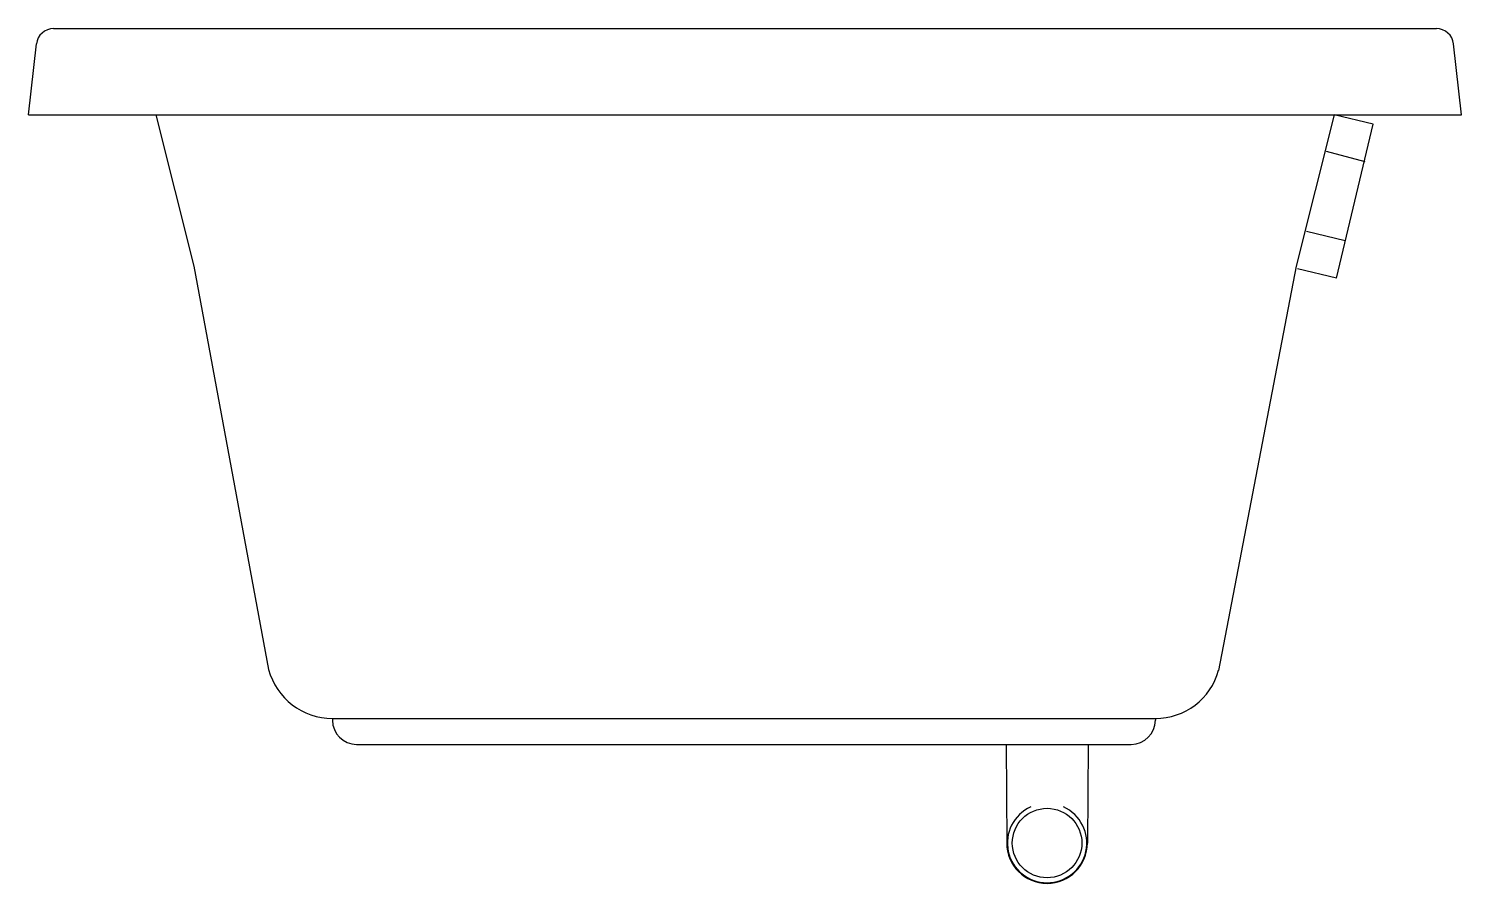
# Model space of a CAD drawing. Header units: millimetres. Extents: x -1265.98 to -1265.15, y 2236.201 to 2236.697.
import ezdxf

# ---------------------------------------------------------------- set-up
doc = ezdxf.new("R2010")
doc.units = ezdxf.units.MM
doc.header["$LTSCALE"] = 10
doc.layers.add('jacuzzi', color=1, linetype='Continuous')

msp = doc.modelspace()

# ---------------------------------------------------------------- linework, layer by layer
at = {"layer": 'jacuzzi'}
for p, q in [((-1265.96542, 2236.697), (-1265.16434, 2236.697)), ((-1265.97988, 2236.647), (-1265.97536, 2236.68809)), ((-1265.14988, 2236.647), (-1265.1544, 2236.68809)), ((-1265.97988, 2236.647), (-1265.14988, 2236.647)), ((-1265.90616, 2236.647), (-1265.88422, 2236.55924)), ((-1265.22361, 2236.647), (-1265.24554, 2236.55924)), ((-1265.22361, 2236.647), (-1265.24554, 2236.55924)), ((-1265.20105, 2236.64164), (-1265.22361, 2236.647)), ((-1265.22226, 2236.55233), (-1265.20105, 2236.64164)), ((-1265.20563, 2236.61983), (-1265.22805, 2236.62574)), ((-1265.21712, 2236.574), (-1265.23967, 2236.57936)), ((-1265.88422, 2236.55924), (-1265.84084, 2236.32542)), ((-1265.24554, 2236.55924), (-1265.29048, 2236.32492)), ((-1265.22226, 2236.55233), (-1265.24482, 2236.55769)), ((-1265.80386, 2236.297), (-1265.32712, 2236.297)), ((-1265.80386, 2236.297), (-1265.80386, 2236.296)), ((-1265.32712, 2236.297), (-1265.32712, 2236.296)), ((-1265.78986, 2236.282), (-1265.34112, 2236.282)), ((-1265.41365, 2236.282), (-1265.41324, 2236.22469)), ((-1265.36611, 2236.282), (-1265.36652, 2236.22469))]:
    msp.add_line(p, q, dxfattribs=at)
msp.add_circle((-1265.38988, 2236.22476), 0.02015, dxfattribs=at)
for centre, radius, start, end in [((-1265.96542, 2236.687), 0.01, 90, 173.72384), ((-1265.16434, 2236.687), 0.01, 6.27616, 90), ((-1265.80386, 2236.33526), 0.03827, 194.91117, 270), ((-1265.32712, 2236.335), 0.038, 270, 344.62375), ((-1265.78986, 2236.296), 0.014, 180, 270), ((-1265.34112, 2236.296), 0.014, 270, 0), ((-1265.38988, 2236.22476), 0.023, 114.3742, 65.6258), ((-1265.38988, 2236.22476), 0.02336, 180, 0)]:
    msp.add_arc(centre, radius, start, end, dxfattribs=at)

doc.saveas('drawing.dxf')
